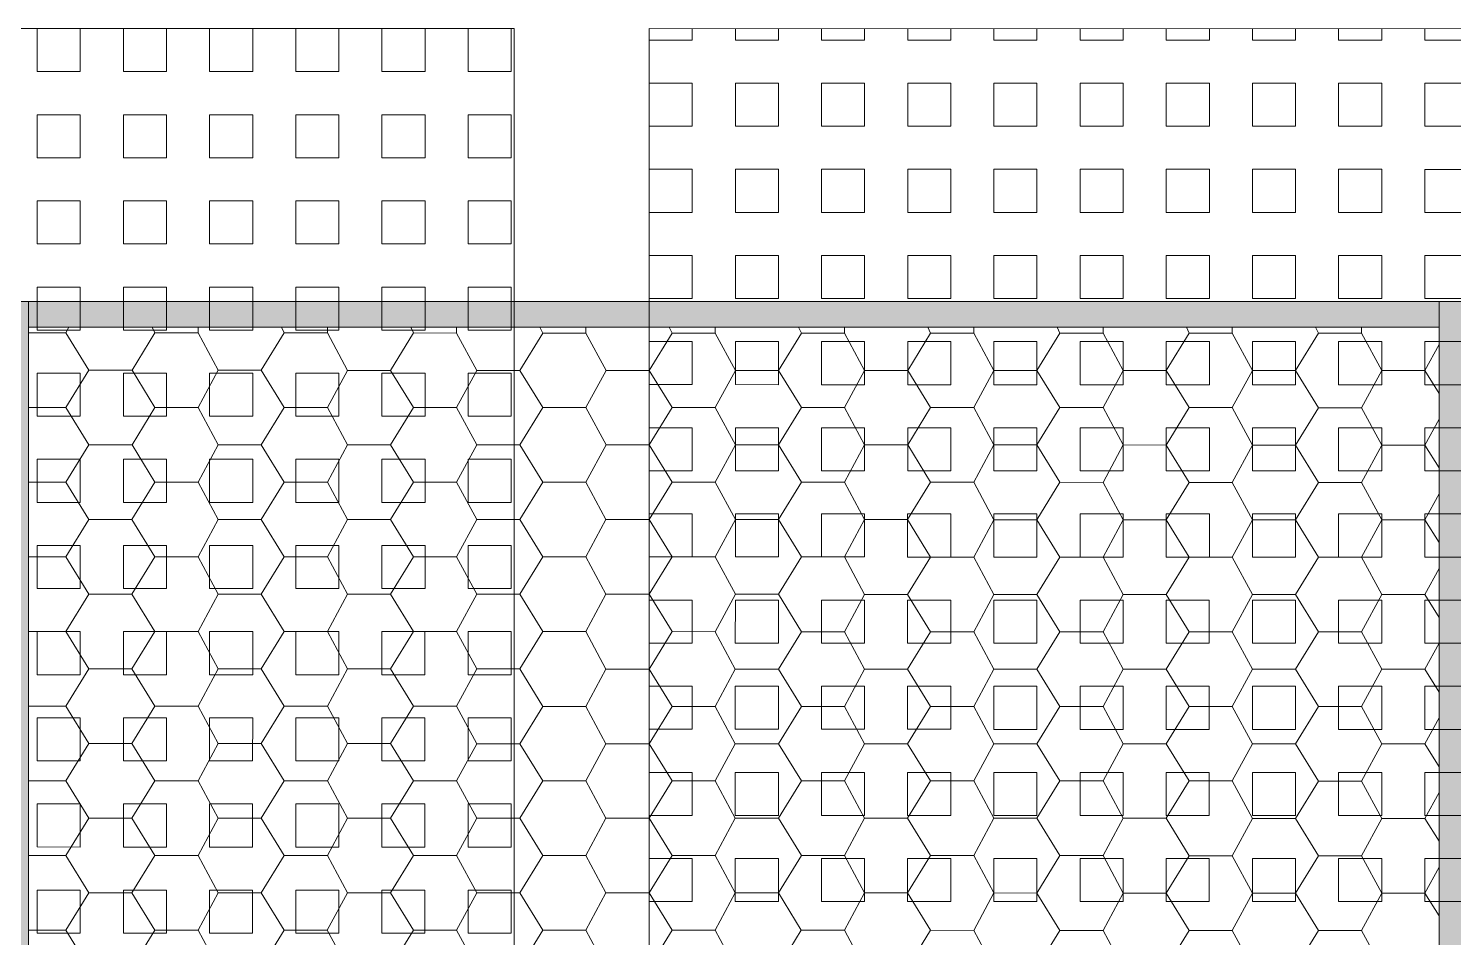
# Model space of a CAD drawing. Extents: x 3377 to 3790, y 1673 to 1846.
# Drawn here: x 3528.841 to 3530.94, y 1763.558 to 1764.897 of the extents above; entities that cross this region are included whole.
import ezdxf

# ---------------------------------------------------------------- set-up
doc = ezdxf.new("R2010")
doc.units = 0
doc.header["$LTSCALE"] = 2
doc.layers.add('PDF7_0', color=7, linetype='Continuous', true_color=0xc6c6c6)
doc.layers.add('PDF7_04-DETALHE', color=7, linetype='Continuous', true_color=0xc6c6c6)

msp = doc.modelspace()

# ---------------------------------------------------------------- linework, layer by layer
at = {"layer": 'PDF7_0', "color": 7, "lineweight": 0}
for points in [[(3528.7988, 1764.4953), (3528.8411, 1764.4953), (3528.841, 1762.3965), (3528.7987, 1762.3965)], [(3528.841, 1762.3965), (3528.8411, 1764.4953)], [(3530.9188, 1764.4952), (3530.9188, 1764.4571), (3528.8411, 1764.4573), (3528.8411, 1764.4953)], [(3530.9188, 1764.4952), (3530.9611, 1764.4952), (3530.961, 1762.3964), (3530.9187, 1762.3964)]]:
    msp.add_lwpolyline(points, close=True, dxfattribs=at)
msp.add_lwpolyline([(3530.9188, 1764.4952), (3530.9187, 1762.3964)], dxfattribs=at)
at = {"layer": 'PDF7_0', "lineweight": 0}
for points in [[(3528.8411, 1764.4488), (3528.8961, 1764.4488), (3528.93, 1764.3938), (3528.9935, 1764.3938), (3529.0273, 1764.4488)], [(3528.8961, 1764.4488), (3528.9004, 1764.4572)], [(3529.0231, 1764.4572), (3529.0273, 1764.4488), (3529.0908, 1764.4488), (3529.0908, 1764.4572)], [(3529.0908, 1764.4488), (3529.1204, 1764.3938), (3529.1839, 1764.3938), (3529.2177, 1764.4488)], [(3529.2135, 1764.4572), (3529.2177, 1764.4488), (3529.2812, 1764.4488), (3529.2812, 1764.4572)], [(3529.2812, 1764.4488), (3529.3108, 1764.3937), (3529.3743, 1764.3937), (3529.4082, 1764.4488)], [(3529.4039, 1764.4572), (3529.4082, 1764.4488), (3529.4716, 1764.4487), (3529.4716, 1764.4572)], [(3529.4716, 1764.4487), (3529.5012, 1764.3937), (3529.5647, 1764.3937), (3529.5986, 1764.4487)], [(3529.5943, 1764.4572), (3529.5986, 1764.4487), (3529.662, 1764.4487), (3529.662, 1764.4572)], [(3529.662, 1764.4487), (3529.6917, 1764.3937), (3529.7551, 1764.3937), (3529.789, 1764.4487)], [(3529.7848, 1764.4572), (3529.789, 1764.4487), (3529.8525, 1764.4487), (3529.8525, 1764.4572)], [(3529.8525, 1764.4487), (3529.8821, 1764.3937), (3529.9455, 1764.3937), (3529.9794, 1764.4487)], [(3529.9752, 1764.4572), (3529.9794, 1764.4487), (3530.0429, 1764.4487), (3530.0429, 1764.4572)], [(3530.0429, 1764.4487), (3530.0725, 1764.3937), (3530.136, 1764.3937), (3530.1698, 1764.4487)], [(3530.1656, 1764.4572), (3530.1698, 1764.4487), (3530.2333, 1764.4487), (3530.2333, 1764.4572)], [(3530.2333, 1764.4487), (3530.2629, 1764.3937), (3530.3264, 1764.3937), (3530.3602, 1764.4487)], [(3530.356, 1764.4572), (3530.3602, 1764.4487), (3530.4237, 1764.4487), (3530.4237, 1764.4571)], [(3530.4237, 1764.4487), (3530.4533, 1764.3937), (3530.5168, 1764.3937), (3530.5507, 1764.4487)], [(3530.5464, 1764.4571), (3530.5507, 1764.4487), (3530.6141, 1764.4487), (3530.6141, 1764.4571)], [(3530.6141, 1764.4487), (3530.6437, 1764.3937), (3530.7072, 1764.3937), (3530.7411, 1764.4487)], [(3530.7368, 1764.4571), (3530.7411, 1764.4487), (3530.8045, 1764.4487), (3530.8045, 1764.4571)], [(3530.8045, 1764.4487), (3530.8342, 1764.3936), (3530.8976, 1764.3936), (3530.9188, 1764.3598)], [(3530.8976, 1764.3936), (3530.9188, 1764.4317)], [(3528.8961, 1764.3388), (3528.93, 1764.3938)], [(3528.9935, 1764.3938), (3529.0273, 1764.3388), (3529.0908, 1764.3388), (3529.1204, 1764.3938)], [(3529.1839, 1764.3938), (3529.2177, 1764.3387), (3529.2812, 1764.3387), (3529.3108, 1764.3937)], [(3529.3743, 1764.3937), (3529.4081, 1764.3387), (3529.4716, 1764.3387), (3529.5012, 1764.3937)], [(3529.5647, 1764.3937), (3529.5986, 1764.3387), (3529.662, 1764.3387), (3529.6917, 1764.3937)], [(3529.7551, 1764.3937), (3529.789, 1764.3387), (3529.8525, 1764.3387), (3529.8821, 1764.3937)], [(3529.9455, 1764.3937), (3529.9794, 1764.3387), (3530.0429, 1764.3387), (3530.0725, 1764.3937)], [(3530.136, 1764.3937), (3530.1698, 1764.3387), (3530.2333, 1764.3387), (3530.2629, 1764.3937)], [(3530.3264, 1764.3937), (3530.3602, 1764.3387), (3530.4237, 1764.3387), (3530.4533, 1764.3937)], [(3530.5168, 1764.3937), (3530.5506, 1764.3387), (3530.6141, 1764.3387), (3530.6437, 1764.3937)], [(3530.7072, 1764.3937), (3530.7411, 1764.3386), (3530.8045, 1764.3386), (3530.8342, 1764.3936)], [(3528.8411, 1764.3388), (3528.8961, 1764.3388), (3528.93, 1764.2838), (3528.9935, 1764.2838), (3529.0273, 1764.3388)], [(3529.0908, 1764.3388), (3529.1204, 1764.2837), (3529.1839, 1764.2837), (3529.2177, 1764.3387)], [(3529.2812, 1764.3387), (3529.3108, 1764.2837), (3529.3743, 1764.2837), (3529.4081, 1764.3387)], [(3529.4716, 1764.3387), (3529.5012, 1764.2837), (3529.5647, 1764.2837), (3529.5986, 1764.3387)], [(3529.662, 1764.3387), (3529.6917, 1764.2837), (3529.7551, 1764.2837), (3529.789, 1764.3387)], [(3529.8525, 1764.3387), (3529.8821, 1764.2837), (3529.9455, 1764.2837), (3529.9794, 1764.3387)], [(3530.0429, 1764.3387), (3530.0725, 1764.2837), (3530.136, 1764.2837), (3530.1698, 1764.3387)], [(3530.2333, 1764.3387), (3530.2629, 1764.2837), (3530.3264, 1764.2837), (3530.3602, 1764.3387)], [(3530.4237, 1764.3387), (3530.4533, 1764.2837), (3530.5168, 1764.2836), (3530.5506, 1764.3387)], [(3530.6141, 1764.3387), (3530.6437, 1764.2836), (3530.7072, 1764.2836), (3530.7411, 1764.3386)], [(3530.8045, 1764.3386), (3530.8342, 1764.2836), (3530.8976, 1764.2836), (3530.9188, 1764.2498)], [(3530.8976, 1764.2836), (3530.9188, 1764.3217)], [(3528.8961, 1764.2287), (3528.93, 1764.2838)], [(3528.9935, 1764.2838), (3529.0273, 1764.2287), (3529.0908, 1764.2287), (3529.1204, 1764.2837)], [(3529.1839, 1764.2837), (3529.2177, 1764.2287), (3529.2812, 1764.2287), (3529.3108, 1764.2837)], [(3529.3743, 1764.2837), (3529.4081, 1764.2287), (3529.4716, 1764.2287), (3529.5012, 1764.2837)], [(3529.5647, 1764.2837), (3529.5986, 1764.2287), (3529.662, 1764.2287), (3529.6917, 1764.2837)], [(3529.7551, 1764.2837), (3529.789, 1764.2287), (3529.8524, 1764.2287), (3529.8821, 1764.2837)], [(3529.9455, 1764.2837), (3529.9794, 1764.2287), (3530.0429, 1764.2287), (3530.0725, 1764.2837)], [(3530.136, 1764.2837), (3530.1698, 1764.2287), (3530.2333, 1764.2287), (3530.2629, 1764.2837)], [(3530.3264, 1764.2837), (3530.3602, 1764.2287), (3530.4237, 1764.2286), (3530.4533, 1764.2837)], [(3530.5168, 1764.2836), (3530.5506, 1764.2286), (3530.6141, 1764.2286), (3530.6437, 1764.2836)], [(3530.7072, 1764.2836), (3530.7411, 1764.2286), (3530.8045, 1764.2286), (3530.8342, 1764.2836)], [(3528.8411, 1764.2288), (3528.8961, 1764.2287), (3528.93, 1764.1737), (3528.9934, 1764.1737), (3529.0273, 1764.2287)], [(3529.0908, 1764.2287), (3529.1204, 1764.1737), (3529.1839, 1764.1737), (3529.2177, 1764.2287)], [(3529.2812, 1764.2287), (3529.3108, 1764.1737), (3529.3743, 1764.1737), (3529.4081, 1764.2287)], [(3529.4716, 1764.2287), (3529.5012, 1764.1737), (3529.5647, 1764.1737), (3529.5986, 1764.2287)], [(3529.662, 1764.2287), (3529.6916, 1764.1737), (3529.7551, 1764.1737), (3529.789, 1764.2287)], [(3529.8524, 1764.2287), (3529.8821, 1764.1737), (3529.9455, 1764.1737), (3529.9794, 1764.2287)], [(3530.0429, 1764.2287), (3530.0725, 1764.1737), (3530.1359, 1764.1737), (3530.1698, 1764.2287)], [(3530.2333, 1764.2287), (3530.2629, 1764.1736), (3530.3264, 1764.1736), (3530.3602, 1764.2287)], [(3530.4237, 1764.2286), (3530.4533, 1764.1736), (3530.5168, 1764.1736), (3530.5506, 1764.2286)], [(3530.6141, 1764.2286), (3530.6437, 1764.1736), (3530.7072, 1764.1736), (3530.7411, 1764.2286)], [(3530.8045, 1764.2286), (3530.8341, 1764.1736), (3530.8976, 1764.1736), (3530.9188, 1764.1398)], [(3530.8976, 1764.1736), (3530.9188, 1764.2117)], [(3528.8961, 1764.1187), (3528.93, 1764.1737)], [(3528.9934, 1764.1737), (3529.0273, 1764.1187), (3529.0908, 1764.1187), (3529.1204, 1764.1737)], [(3529.1839, 1764.1737), (3529.2177, 1764.1187), (3529.2812, 1764.1187), (3529.3108, 1764.1737)], [(3529.3743, 1764.1737), (3529.4081, 1764.1187), (3529.4716, 1764.1187), (3529.5012, 1764.1737)], [(3529.5647, 1764.1737), (3529.5985, 1764.1187), (3529.662, 1764.1187), (3529.6916, 1764.1737)], [(3529.7551, 1764.1737), (3529.789, 1764.1187), (3529.8524, 1764.1187), (3529.8821, 1764.1737)], [(3529.9455, 1764.1737), (3529.9794, 1764.1187), (3530.0429, 1764.1187), (3530.0725, 1764.1737)], [(3530.1359, 1764.1737), (3530.1698, 1764.1186), (3530.2333, 1764.1186), (3530.2629, 1764.1736)], [(3530.3264, 1764.1736), (3530.3602, 1764.1186), (3530.4237, 1764.1186), (3530.4533, 1764.1736)], [(3530.5168, 1764.1736), (3530.5506, 1764.1186), (3530.6141, 1764.1186), (3530.6437, 1764.1736)], [(3530.7072, 1764.1736), (3530.741, 1764.1186), (3530.8045, 1764.1186), (3530.8341, 1764.1736)], [(3528.8411, 1764.1187), (3528.8961, 1764.1187), (3528.93, 1764.0637), (3528.9934, 1764.0637), (3529.0273, 1764.1187)], [(3529.0908, 1764.1187), (3529.1204, 1764.0637), (3529.1839, 1764.0637), (3529.2177, 1764.1187)], [(3529.2812, 1764.1187), (3529.3108, 1764.0637), (3529.3743, 1764.0637), (3529.4081, 1764.1187)], [(3529.4716, 1764.1187), (3529.5012, 1764.0637), (3529.5647, 1764.0637), (3529.5985, 1764.1187)], [(3529.662, 1764.1187), (3529.6916, 1764.0637), (3529.7551, 1764.0637), (3529.789, 1764.1187)], [(3529.8524, 1764.1187), (3529.8821, 1764.0637), (3529.9455, 1764.0637), (3529.9794, 1764.1187)], [(3530.0429, 1764.1187), (3530.0725, 1764.0636), (3530.1359, 1764.0636), (3530.1698, 1764.1186)], [(3530.2333, 1764.1186), (3530.2629, 1764.0636), (3530.3264, 1764.0636), (3530.3602, 1764.1186)], [(3530.4237, 1764.1186), (3530.4533, 1764.0636), (3530.5168, 1764.0636), (3530.5506, 1764.1186)], [(3530.6141, 1764.1186), (3530.6437, 1764.0636), (3530.7072, 1764.0636), (3530.741, 1764.1186)], [(3530.8045, 1764.1186), (3530.8341, 1764.0636), (3530.8976, 1764.0636), (3530.9188, 1764.0297)], [(3530.8976, 1764.0636), (3530.9188, 1764.1017)], [(3528.8961, 1764.0087), (3528.93, 1764.0637)], [(3528.9934, 1764.0637), (3529.0273, 1764.0087), (3529.0908, 1764.0087), (3529.1204, 1764.0637)], [(3529.1839, 1764.0637), (3529.2177, 1764.0087), (3529.2812, 1764.0087), (3529.3108, 1764.0637)], [(3529.3743, 1764.0637), (3529.4081, 1764.0087), (3529.4716, 1764.0087), (3529.5012, 1764.0637)], [(3529.5647, 1764.0637), (3529.5985, 1764.0087), (3529.662, 1764.0087), (3529.6916, 1764.0637)], [(3529.7551, 1764.0637), (3529.789, 1764.0087), (3529.8524, 1764.0086), (3529.8821, 1764.0637)], [(3529.9455, 1764.0637), (3529.9794, 1764.0086), (3530.0428, 1764.0086), (3530.0725, 1764.0636)], [(3530.1359, 1764.0636), (3530.1698, 1764.0086), (3530.2333, 1764.0086), (3530.2629, 1764.0636)], [(3530.3264, 1764.0636), (3530.3602, 1764.0086), (3530.4237, 1764.0086), (3530.4533, 1764.0636)], [(3530.5168, 1764.0636), (3530.5506, 1764.0086), (3530.6141, 1764.0086), (3530.6437, 1764.0636)], [(3530.7072, 1764.0636), (3530.741, 1764.0086), (3530.8045, 1764.0086), (3530.8341, 1764.0636)], [(3528.8411, 1764.0087), (3528.8961, 1764.0087), (3528.93, 1763.9537), (3528.9934, 1763.9537), (3529.0273, 1764.0087)], [(3529.0908, 1764.0087), (3529.1204, 1763.9537), (3529.1838, 1763.9537), (3529.2177, 1764.0087)], [(3529.2812, 1764.0087), (3529.3108, 1763.9537), (3529.3743, 1763.9537), (3529.4081, 1764.0087)], [(3529.4716, 1764.0087), (3529.5012, 1763.9537), (3529.5647, 1763.9537), (3529.5985, 1764.0087)], [(3529.662, 1764.0087), (3529.6916, 1763.9536), (3529.7551, 1763.9536), (3529.789, 1764.0087)], [(3529.8524, 1764.0086), (3529.882, 1763.9536), (3529.9455, 1763.9536), (3529.9794, 1764.0086)], [(3530.0428, 1764.0086), (3530.0725, 1763.9536), (3530.1359, 1763.9536), (3530.1698, 1764.0086)], [(3530.2333, 1764.0086), (3530.2629, 1763.9536), (3530.3264, 1763.9536), (3530.3602, 1764.0086)], [(3530.4237, 1764.0086), (3530.4533, 1763.9536), (3530.5168, 1763.9536), (3530.5506, 1764.0086)], [(3530.6141, 1764.0086), (3530.6437, 1763.9536), (3530.7072, 1763.9536), (3530.741, 1764.0086)], [(3530.8045, 1764.0086), (3530.8341, 1763.9536), (3530.8976, 1763.9536), (3530.9188, 1763.9197)], [(3530.8976, 1763.9536), (3530.9188, 1763.9916)], [(3528.8961, 1763.8987), (3528.93, 1763.9537)], [(3528.9934, 1763.9537), (3529.0273, 1763.8987), (3529.0908, 1763.8987), (3529.1204, 1763.9537)], [(3529.1838, 1763.9537), (3529.2177, 1763.8987), (3529.2812, 1763.8987), (3529.3108, 1763.9537)], [(3529.3743, 1763.9537), (3529.4081, 1763.8987), (3529.4716, 1763.8987), (3529.5012, 1763.9537)], [(3529.5647, 1763.9537), (3529.5985, 1763.8986), (3529.662, 1763.8986), (3529.6916, 1763.9536)], [(3529.7551, 1763.9536), (3529.7889, 1763.8986), (3529.8524, 1763.8986), (3529.882, 1763.9536)], [(3529.9455, 1763.9536), (3529.9794, 1763.8986), (3530.0428, 1763.8986), (3530.0725, 1763.9536)], [(3530.1359, 1763.9536), (3530.1698, 1763.8986), (3530.2333, 1763.8986), (3530.2629, 1763.9536)], [(3530.3264, 1763.9536), (3530.3602, 1763.8986), (3530.4237, 1763.8986), (3530.4533, 1763.9536)], [(3530.5168, 1763.9536), (3530.5506, 1763.8986), (3530.6141, 1763.8986), (3530.6437, 1763.9536)], [(3530.7072, 1763.9536), (3530.741, 1763.8986), (3530.8045, 1763.8986), (3530.8341, 1763.9536)], [(3528.8411, 1763.8987), (3528.8961, 1763.8987), (3528.93, 1763.8437), (3528.9934, 1763.8437), (3529.0273, 1763.8987)], [(3529.0908, 1763.8987), (3529.1204, 1763.8437), (3529.1838, 1763.8437), (3529.2177, 1763.8987)], [(3529.2812, 1763.8987), (3529.3108, 1763.8437), (3529.3743, 1763.8437), (3529.4081, 1763.8987)], [(3529.4716, 1763.8987), (3529.5012, 1763.8436), (3529.5647, 1763.8436), (3529.5985, 1763.8986)], [(3529.662, 1763.8986), (3529.6916, 1763.8436), (3529.7551, 1763.8436), (3529.7889, 1763.8986)], [(3529.8524, 1763.8986), (3529.882, 1763.8436), (3529.9455, 1763.8436), (3529.9794, 1763.8986)], [(3530.0428, 1763.8986), (3530.0725, 1763.8436), (3530.1359, 1763.8436), (3530.1698, 1763.8986)], [(3530.2333, 1763.8986), (3530.2629, 1763.8436), (3530.3263, 1763.8436), (3530.3602, 1763.8986)], [(3530.4237, 1763.8986), (3530.4533, 1763.8436), (3530.5168, 1763.8436), (3530.5506, 1763.8986)], [(3530.6141, 1763.8986), (3530.6437, 1763.8436), (3530.7072, 1763.8436), (3530.741, 1763.8986)], [(3530.8045, 1763.8986), (3530.8341, 1763.8436), (3530.8976, 1763.8435), (3530.9188, 1763.8097)], [(3530.8976, 1763.8435), (3530.9188, 1763.8816)], [(3528.8961, 1763.7887), (3528.93, 1763.8437)], [(3528.9934, 1763.8437), (3529.0273, 1763.7887), (3529.0907, 1763.7887), (3529.1204, 1763.8437)], [(3529.1838, 1763.8437), (3529.2177, 1763.7887), (3529.2812, 1763.7886), (3529.3108, 1763.8437)], [(3529.3743, 1763.8437), (3529.4081, 1763.7886), (3529.4716, 1763.7886), (3529.5012, 1763.8436)], [(3529.5647, 1763.8436), (3529.5985, 1763.7886), (3529.662, 1763.7886), (3529.6916, 1763.8436)], [(3529.7551, 1763.8436), (3529.7889, 1763.7886), (3529.8524, 1763.7886), (3529.882, 1763.8436)], [(3529.9455, 1763.8436), (3529.9794, 1763.7886), (3530.0428, 1763.7886), (3530.0725, 1763.8436)], [(3530.1359, 1763.8436), (3530.1698, 1763.7886), (3530.2332, 1763.7886), (3530.2629, 1763.8436)], [(3530.3263, 1763.8436), (3530.3602, 1763.7886), (3530.4237, 1763.7886), (3530.4533, 1763.8436)], [(3530.5168, 1763.8436), (3530.5506, 1763.7886), (3530.6141, 1763.7886), (3530.6437, 1763.8436)], [(3530.7072, 1763.8436), (3530.741, 1763.7885), (3530.8045, 1763.7885), (3530.8341, 1763.8436)], [(3528.8411, 1763.7887), (3528.8961, 1763.7887), (3528.9299, 1763.7337), (3528.9934, 1763.7337), (3529.0273, 1763.7887)], [(3529.0907, 1763.7887), (3529.1204, 1763.7336), (3529.1838, 1763.7336), (3529.2177, 1763.7887)], [(3529.2812, 1763.7886), (3529.3108, 1763.7336), (3529.3743, 1763.7336), (3529.4081, 1763.7886)], [(3529.4716, 1763.7886), (3529.5012, 1763.7336), (3529.5647, 1763.7336), (3529.5985, 1763.7886)], [(3529.662, 1763.7886), (3529.6916, 1763.7336), (3529.7551, 1763.7336), (3529.7889, 1763.7886)], [(3529.8524, 1763.7886), (3529.882, 1763.7336), (3529.9455, 1763.7336), (3529.9794, 1763.7886)], [(3530.0428, 1763.7886), (3530.0724, 1763.7336), (3530.1359, 1763.7336), (3530.1698, 1763.7886)], [(3530.2332, 1763.7886), (3530.2629, 1763.7336), (3530.3263, 1763.7336), (3530.3602, 1763.7886)], [(3530.4237, 1763.7886), (3530.4533, 1763.7336), (3530.5168, 1763.7336), (3530.5506, 1763.7886)], [(3530.6141, 1763.7886), (3530.6437, 1763.7335), (3530.7072, 1763.7335), (3530.741, 1763.7885)], [(3530.8045, 1763.7885), (3530.8341, 1763.7335), (3530.8976, 1763.7335), (3530.9187, 1763.6997)], [(3530.8976, 1763.7335), (3530.9187, 1763.7716)], [(3528.8961, 1763.6787), (3528.9299, 1763.7337)], [(3528.9934, 1763.7337), (3529.0273, 1763.6786), (3529.0907, 1763.6786), (3529.1204, 1763.7336)], [(3529.1838, 1763.7336), (3529.2177, 1763.6786), (3529.2812, 1763.6786), (3529.3108, 1763.7336)], [(3529.3743, 1763.7336), (3529.4081, 1763.6786), (3529.4716, 1763.6786), (3529.5012, 1763.7336)], [(3529.5647, 1763.7336), (3529.5985, 1763.6786), (3529.662, 1763.6786), (3529.6916, 1763.7336)], [(3529.7551, 1763.7336), (3529.7889, 1763.6786), (3529.8524, 1763.6786), (3529.882, 1763.7336)], [(3529.9455, 1763.7336), (3529.9794, 1763.6786), (3530.0428, 1763.6786), (3530.0724, 1763.7336)], [(3530.1359, 1763.7336), (3530.1698, 1763.6786), (3530.2332, 1763.6786), (3530.2629, 1763.7336)], [(3530.3263, 1763.7336), (3530.3602, 1763.6786), (3530.4237, 1763.6786), (3530.4533, 1763.7336)], [(3530.5168, 1763.7336), (3530.5506, 1763.6785), (3530.6141, 1763.6785), (3530.6437, 1763.7335)], [(3530.7072, 1763.7335), (3530.741, 1763.6785), (3530.8045, 1763.6785), (3530.8341, 1763.7335)], [(3528.8411, 1763.6787), (3528.8961, 1763.6787), (3528.9299, 1763.6236), (3528.9934, 1763.6236), (3529.0273, 1763.6786)], [(3529.0907, 1763.6786), (3529.1204, 1763.6236), (3529.1838, 1763.6236), (3529.2177, 1763.6786)], [(3529.2812, 1763.6786), (3529.3108, 1763.6236), (3529.3742, 1763.6236), (3529.4081, 1763.6786)], [(3529.4716, 1763.6786), (3529.5012, 1763.6236), (3529.5647, 1763.6236), (3529.5985, 1763.6786)], [(3529.662, 1763.6786), (3529.6916, 1763.6236), (3529.7551, 1763.6236), (3529.7889, 1763.6786)], [(3529.8524, 1763.6786), (3529.882, 1763.6236), (3529.9455, 1763.6236), (3529.9794, 1763.6786)], [(3530.0428, 1763.6786), (3530.0724, 1763.6236), (3530.1359, 1763.6236), (3530.1698, 1763.6786)], [(3530.2332, 1763.6786), (3530.2629, 1763.6236), (3530.3263, 1763.6235), (3530.3602, 1763.6786)], [(3530.4237, 1763.6786), (3530.4533, 1763.6235), (3530.5167, 1763.6235), (3530.5506, 1763.6785)], [(3530.6141, 1763.6785), (3530.6437, 1763.6235), (3530.7072, 1763.6235), (3530.741, 1763.6785)], [(3530.8045, 1763.6785), (3530.8341, 1763.6235), (3530.8976, 1763.6235), (3530.9187, 1763.5897)], [(3530.8976, 1763.6235), (3530.9187, 1763.6616)], [(3528.8961, 1763.5686), (3528.9299, 1763.6236)], [(3528.9934, 1763.6236), (3529.0273, 1763.5686), (3529.0907, 1763.5686), (3529.1204, 1763.6236)], [(3529.1838, 1763.6236), (3529.2177, 1763.5686), (3529.2811, 1763.5686), (3529.3108, 1763.6236)], [(3529.3742, 1763.6236), (3529.4081, 1763.5686), (3529.4716, 1763.5686), (3529.5012, 1763.6236)], [(3529.5647, 1763.6236), (3529.5985, 1763.5686), (3529.662, 1763.5686), (3529.6916, 1763.6236)], [(3529.7551, 1763.6236), (3529.7889, 1763.5686), (3529.8524, 1763.5686), (3529.882, 1763.6236)], [(3529.9455, 1763.6236), (3529.9793, 1763.5686), (3530.0428, 1763.5686), (3530.0724, 1763.6236)], [(3530.1359, 1763.6236), (3530.1698, 1763.5686), (3530.2332, 1763.5685), (3530.2629, 1763.6236)], [(3530.3263, 1763.6235), (3530.3602, 1763.5685), (3530.4237, 1763.5685), (3530.4533, 1763.6235)], [(3530.5167, 1763.6235), (3530.5506, 1763.5685), (3530.6141, 1763.5685), (3530.6437, 1763.6235)], [(3530.7072, 1763.6235), (3530.741, 1763.5685), (3530.8045, 1763.5685), (3530.8341, 1763.6235)], [(3528.8411, 1763.5686), (3528.8961, 1763.5686), (3528.9299, 1763.5136), (3528.9934, 1763.5136), (3529.0273, 1763.5686)], [(3529.0907, 1763.5686), (3529.1203, 1763.5136), (3529.1838, 1763.5136), (3529.2177, 1763.5686)], [(3529.2811, 1763.5686), (3529.3108, 1763.5136), (3529.3742, 1763.5136), (3529.4081, 1763.5686)], [(3529.4716, 1763.5686), (3529.5012, 1763.5136), (3529.5647, 1763.5136), (3529.5985, 1763.5686)], [(3529.662, 1763.5686), (3529.6916, 1763.5136), (3529.7551, 1763.5136), (3529.7889, 1763.5686)], [(3529.8524, 1763.5686), (3529.882, 1763.5136), (3529.9455, 1763.5136), (3529.9793, 1763.5686)], [(3530.0428, 1763.5686), (3530.0724, 1763.5135), (3530.1359, 1763.5135), (3530.1698, 1763.5686)], [(3530.2332, 1763.5685), (3530.2629, 1763.5135), (3530.3263, 1763.5135), (3530.3602, 1763.5685)], [(3530.4237, 1763.5685), (3530.4533, 1763.5135), (3530.5167, 1763.5135), (3530.5506, 1763.5685)], [(3530.6141, 1763.5685), (3530.6437, 1763.5135), (3530.7072, 1763.5135), (3530.741, 1763.5685)], [(3530.8045, 1763.5685), (3530.8341, 1763.5135), (3530.8976, 1763.5135), (3530.9187, 1763.4796)]]:
    msp.add_lwpolyline(points, dxfattribs=at)
at = {"layer": 'PDF7_0', "color": 9, "true_color": 0xc1c1c1, "transparency": 33554559}
for points in [[(3528.8411, 1764.4953), (3528.7988, 1764.4953), (3528.841, 1762.3965)], [(3530.9188, 1764.4952), (3528.8411, 1764.4953), (3530.9188, 1764.4571)], [(3528.8411, 1764.4953), (3530.9188, 1764.4571), (3528.8411, 1764.4573)], [(3530.9188, 1764.4952), (3530.961, 1762.3964), (3530.9187, 1762.3964)], [(3530.9611, 1764.4952), (3530.9188, 1764.4952), (3530.961, 1762.3964)]]:
    msp.add_solid(points, dxfattribs=at)
at = {"layer": 'PDF7_04-DETALHE', "lineweight": 0}
for points in [[(3529.5562, 1763.1962), (3527.432, 1763.1964), (3527.4321, 1764.8974), (3529.5563, 1764.8973), (3529.5561, 1762.3965)], [(3528.8539, 1764.8973), (3528.8539, 1764.8339), (3528.9173, 1764.8339), (3528.9173, 1764.8973)], [(3528.9808, 1764.8973), (3528.9808, 1764.8338), (3529.0443, 1764.8338), (3529.0443, 1764.8973)], [(3529.1077, 1764.8973), (3529.1077, 1764.8338), (3529.1712, 1764.8338), (3529.1712, 1764.8973)], [(3529.2347, 1764.8973), (3529.2347, 1764.8338), (3529.2982, 1764.8338), (3529.2982, 1764.8973)], [(3529.3616, 1764.8973), (3529.3616, 1764.8338), (3529.4251, 1764.8338), (3529.4251, 1764.8973)], [(3529.4886, 1764.8973), (3529.4886, 1764.8338), (3529.552, 1764.8338), (3529.5521, 1764.8973)], [(3529.755, 1762.3965), (3529.7552, 1764.8973), (3529.7552, 1764.8803), (3529.8186, 1764.8803), (3529.8186, 1764.8973)], [(3529.7552, 1764.8973), (3535.2053, 1764.8969), (3535.2052, 1763.1958), (3529.7551, 1763.1962)], [(3529.8821, 1764.8973), (3529.8821, 1764.8803), (3529.9456, 1764.8803), (3529.9456, 1764.8973)], [(3530.0091, 1764.8972), (3530.0091, 1764.8803), (3530.0725, 1764.8803), (3530.0725, 1764.8972)], [(3530.136, 1764.8972), (3530.136, 1764.8803), (3530.1995, 1764.8803), (3530.1995, 1764.8972)], [(3530.2629, 1764.8972), (3530.2629, 1764.8803), (3530.3264, 1764.8803), (3530.3264, 1764.8972)], [(3530.3899, 1764.8972), (3530.3899, 1764.8803), (3530.4534, 1764.8803), (3530.4534, 1764.8972)], [(3530.5168, 1764.8972), (3530.5168, 1764.8803), (3530.5803, 1764.8803), (3530.5803, 1764.8972)], [(3530.6438, 1764.8972), (3530.6438, 1764.8803), (3530.7072, 1764.8803), (3530.7072, 1764.8972)], [(3530.7707, 1764.8972), (3530.7707, 1764.8803), (3530.8342, 1764.8803), (3530.8342, 1764.8972)], [(3530.8977, 1764.8972), (3530.8977, 1764.8803), (3530.9611, 1764.8803), (3530.9611, 1764.8972)]]:
    msp.add_lwpolyline(points, dxfattribs=at)
for points in [[(3529.8186, 1764.8169), (3529.8186, 1764.7534), (3529.7552, 1764.7534), (3529.7552, 1764.8169)], [(3529.9456, 1764.8169), (3529.9456, 1764.7534), (3529.8821, 1764.7534), (3529.8821, 1764.8169)], [(3530.0725, 1764.8168), (3530.0725, 1764.7534), (3530.009, 1764.7534), (3530.009, 1764.8169)], [(3530.1995, 1764.8168), (3530.1995, 1764.7534), (3530.136, 1764.7534), (3530.136, 1764.8168)], [(3530.3264, 1764.8168), (3530.3264, 1764.7534), (3530.2629, 1764.7534), (3530.2629, 1764.8168)], [(3530.4534, 1764.8168), (3530.4534, 1764.7533), (3530.3899, 1764.7534), (3530.3899, 1764.8168)], [(3530.5803, 1764.8168), (3530.5803, 1764.7533), (3530.5168, 1764.7533), (3530.5168, 1764.8168)], [(3530.7072, 1764.8168), (3530.7072, 1764.7533), (3530.6438, 1764.7533), (3530.6438, 1764.8168)], [(3530.8342, 1764.8168), (3530.8342, 1764.7533), (3530.7707, 1764.7533), (3530.7707, 1764.8168)], [(3530.9611, 1764.8168), (3530.9611, 1764.7533), (3530.8977, 1764.7533), (3530.8977, 1764.8168)], [(3528.9173, 1764.7704), (3528.9173, 1764.7069), (3528.8538, 1764.7069), (3528.8538, 1764.7704)], [(3529.0443, 1764.7704), (3529.0443, 1764.7069), (3528.9808, 1764.7069), (3528.9808, 1764.7704)], [(3529.1712, 1764.7704), (3529.1712, 1764.7069), (3529.1077, 1764.7069), (3529.1077, 1764.7704)], [(3529.2982, 1764.7704), (3529.2982, 1764.7069), (3529.2347, 1764.7069), (3529.2347, 1764.7704)], [(3529.4251, 1764.7703), (3529.4251, 1764.7069), (3529.3616, 1764.7069), (3529.3616, 1764.7703)], [(3529.552, 1764.7703), (3529.552, 1764.7069), (3529.4886, 1764.7069), (3529.4886, 1764.7703)], [(3529.8186, 1764.6899), (3529.8186, 1764.6264), (3529.7551, 1764.6265), (3529.7552, 1764.6899)], [(3529.9456, 1764.6899), (3529.9456, 1764.6264), (3529.8821, 1764.6264), (3529.8821, 1764.6899)], [(3530.0725, 1764.6899), (3530.0725, 1764.6264), (3530.009, 1764.6264), (3530.009, 1764.6899)], [(3530.1995, 1764.6899), (3530.1995, 1764.6264), (3530.136, 1764.6264), (3530.136, 1764.6899)], [(3530.3264, 1764.6899), (3530.3264, 1764.6264), (3530.2629, 1764.6264), (3530.2629, 1764.6899)], [(3530.4533, 1764.6899), (3530.4533, 1764.6264), (3530.3899, 1764.6264), (3530.3899, 1764.6899)], [(3530.5803, 1764.6899), (3530.5803, 1764.6264), (3530.5168, 1764.6264), (3530.5168, 1764.6899)], [(3530.7072, 1764.6899), (3530.7072, 1764.6264), (3530.6438, 1764.6264), (3530.6438, 1764.6899)], [(3530.8342, 1764.6899), (3530.8342, 1764.6264), (3530.7707, 1764.6264), (3530.7707, 1764.6899)], [(3530.9611, 1764.6898), (3530.9611, 1764.6264), (3530.8976, 1764.6264), (3530.8977, 1764.6898)], [(3528.9173, 1764.6434), (3528.9173, 1764.58), (3528.8538, 1764.58), (3528.8538, 1764.6434)], [(3529.0443, 1764.6434), (3529.0443, 1764.58), (3528.9808, 1764.58), (3528.9808, 1764.6434)], [(3529.1712, 1764.6434), (3529.1712, 1764.5799), (3529.1077, 1764.5799), (3529.1077, 1764.6434)], [(3529.2981, 1764.6434), (3529.2981, 1764.5799), (3529.2347, 1764.5799), (3529.2347, 1764.6434)], [(3529.4251, 1764.6434), (3529.4251, 1764.5799), (3529.3616, 1764.5799), (3529.3616, 1764.6434)], [(3529.552, 1764.6434), (3529.552, 1764.5799), (3529.4886, 1764.5799), (3529.4886, 1764.6434)], [(3529.8186, 1764.563), (3529.8186, 1764.4995), (3529.7551, 1764.4995), (3529.7551, 1764.563)], [(3529.9456, 1764.563), (3529.9456, 1764.4995), (3529.8821, 1764.4995), (3529.8821, 1764.563)], [(3530.0725, 1764.563), (3530.0725, 1764.4995), (3530.009, 1764.4995), (3530.009, 1764.563)], [(3530.1994, 1764.5629), (3530.1994, 1764.4995), (3530.136, 1764.4995), (3530.136, 1764.563)], [(3530.3264, 1764.5629), (3530.3264, 1764.4995), (3530.2629, 1764.4995), (3530.2629, 1764.5629)], [(3530.4533, 1764.5629), (3530.4533, 1764.4995), (3530.3899, 1764.4995), (3530.3899, 1764.5629)], [(3530.5803, 1764.5629), (3530.5803, 1764.4995), (3530.5168, 1764.4995), (3530.5168, 1764.5629)], [(3530.7072, 1764.5629), (3530.7072, 1764.4994), (3530.6438, 1764.4994), (3530.6438, 1764.5629)], [(3530.8342, 1764.5629), (3530.8342, 1764.4994), (3530.7707, 1764.4994), (3530.7707, 1764.5629)], [(3530.9611, 1764.5629), (3530.9611, 1764.4994), (3530.8976, 1764.4994), (3530.8976, 1764.5629)], [(3528.9173, 1764.5165), (3528.9173, 1764.453), (3528.8538, 1764.453), (3528.8538, 1764.5165)], [(3529.0442, 1764.5165), (3529.0442, 1764.453), (3528.9808, 1764.453), (3528.9808, 1764.5165)], [(3529.1712, 1764.5165), (3529.1712, 1764.453), (3529.1077, 1764.453), (3529.1077, 1764.5165)], [(3529.2981, 1764.5165), (3529.2981, 1764.453), (3529.2347, 1764.453), (3529.2347, 1764.5165)], [(3529.4251, 1764.5165), (3529.4251, 1764.453), (3529.3616, 1764.453), (3529.3616, 1764.5165)], [(3529.552, 1764.5164), (3529.552, 1764.453), (3529.4886, 1764.453), (3529.4886, 1764.5165)], [(3529.8186, 1764.436), (3529.8186, 1764.3726), (3529.7551, 1764.3726), (3529.7551, 1764.436)], [(3529.9456, 1764.436), (3529.9455, 1764.3725), (3529.8821, 1764.3726), (3529.8821, 1764.436)], [(3530.0725, 1764.436), (3530.0725, 1764.3725), (3530.009, 1764.3725), (3530.009, 1764.436)], [(3530.1994, 1764.436), (3530.1994, 1764.3725), (3530.136, 1764.3725), (3530.136, 1764.436)], [(3530.3264, 1764.436), (3530.3264, 1764.3725), (3530.2629, 1764.3725), (3530.2629, 1764.436)], [(3530.4533, 1764.436), (3530.4533, 1764.3725), (3530.3899, 1764.3725), (3530.3899, 1764.436)], [(3530.5803, 1764.436), (3530.5803, 1764.3725), (3530.5168, 1764.3725), (3530.5168, 1764.436)], [(3530.7072, 1764.436), (3530.7072, 1764.3725), (3530.6437, 1764.3725), (3530.6437, 1764.436)], [(3530.8342, 1764.436), (3530.8342, 1764.3725), (3530.7707, 1764.3725), (3530.7707, 1764.436)], [(3530.9611, 1764.436), (3530.9611, 1764.3725), (3530.8976, 1764.3725), (3530.8976, 1764.436)], [(3528.9173, 1764.3895), (3528.9173, 1764.3261), (3528.8538, 1764.3261), (3528.8538, 1764.3895)], [(3529.0442, 1764.3895), (3529.0442, 1764.3261), (3528.9808, 1764.3261), (3528.9808, 1764.3895)], [(3529.1712, 1764.3895), (3529.1712, 1764.3261), (3529.1077, 1764.3261), (3529.1077, 1764.3895)], [(3529.2981, 1764.3895), (3529.2981, 1764.326), (3529.2347, 1764.3261), (3529.2347, 1764.3895)], [(3529.4251, 1764.3895), (3529.4251, 1764.326), (3529.3616, 1764.326), (3529.3616, 1764.3895)], [(3529.552, 1764.3895), (3529.552, 1764.326), (3529.4885, 1764.326), (3529.4885, 1764.3895)], [(3529.8186, 1764.3091), (3529.8186, 1764.2456), (3529.7551, 1764.2456), (3529.7551, 1764.3091)], [(3529.9455, 1764.3091), (3529.9455, 1764.2456), (3529.8821, 1764.2456), (3529.8821, 1764.3091)], [(3530.0725, 1764.3091), (3530.0725, 1764.2456), (3530.009, 1764.2456), (3530.009, 1764.3091)], [(3530.1994, 1764.3091), (3530.1994, 1764.2456), (3530.136, 1764.2456), (3530.136, 1764.3091)], [(3530.3264, 1764.3091), (3530.3264, 1764.2456), (3530.2629, 1764.2456), (3530.2629, 1764.3091)], [(3530.4533, 1764.309), (3530.4533, 1764.2456), (3530.3898, 1764.2456), (3530.3898, 1764.309)], [(3530.5803, 1764.309), (3530.5803, 1764.2456), (3530.5168, 1764.2456), (3530.5168, 1764.309)], [(3530.7072, 1764.309), (3530.7072, 1764.2456), (3530.6437, 1764.2456), (3530.6437, 1764.309)], [(3530.8342, 1764.309), (3530.8342, 1764.2455), (3530.7707, 1764.2455), (3530.7707, 1764.309)], [(3530.9611, 1764.309), (3530.9611, 1764.2455), (3530.8976, 1764.2455), (3530.8976, 1764.309)], [(3528.9173, 1764.2626), (3528.9173, 1764.1991), (3528.8538, 1764.1991), (3528.8538, 1764.2626)], [(3529.0442, 1764.2626), (3529.0442, 1764.1991), (3528.9808, 1764.1991), (3528.9808, 1764.2626)], [(3529.1712, 1764.2626), (3529.1712, 1764.1991), (3529.1077, 1764.1991), (3529.1077, 1764.2626)], [(3529.2981, 1764.2626), (3529.2981, 1764.1991), (3529.2346, 1764.1991), (3529.2346, 1764.2626)], [(3529.4251, 1764.2626), (3529.4251, 1764.1991), (3529.3616, 1764.1991), (3529.3616, 1764.2626)], [(3529.552, 1764.2626), (3529.552, 1764.1991), (3529.4885, 1764.1991), (3529.4885, 1764.2626)], [(3529.8186, 1764.1821), (3529.8186, 1764.1187), (3529.7551, 1764.1187), (3529.7551, 1764.1821)], [(3529.9455, 1764.1821), (3529.9455, 1764.1187), (3529.8821, 1764.1187), (3529.8821, 1764.1821)], [(3530.0725, 1764.1821), (3530.0725, 1764.1187), (3530.009, 1764.1187), (3530.009, 1764.1821)], [(3530.1994, 1764.1821), (3530.1994, 1764.1186), (3530.1359, 1764.1186), (3530.1359, 1764.1821)], [(3530.3264, 1764.1821), (3530.3264, 1764.1186), (3530.2629, 1764.1186), (3530.2629, 1764.1821)], [(3530.4533, 1764.1821), (3530.4533, 1764.1186), (3530.3898, 1764.1186), (3530.3898, 1764.1821)], [(3530.5803, 1764.1821), (3530.5803, 1764.1186), (3530.5168, 1764.1186), (3530.5168, 1764.1821)], [(3530.7072, 1764.1821), (3530.7072, 1764.1186), (3530.6437, 1764.1186), (3530.6437, 1764.1821)], [(3530.8341, 1764.1821), (3530.8341, 1764.1186), (3530.7707, 1764.1186), (3530.7707, 1764.1821)], [(3530.9611, 1764.1821), (3530.9611, 1764.1186), (3530.8976, 1764.1186), (3530.8976, 1764.1821)], [(3528.9173, 1764.1357), (3528.9173, 1764.0722), (3528.8538, 1764.0722), (3528.8538, 1764.1357)], [(3529.0442, 1764.1356), (3529.0442, 1764.0722), (3528.9807, 1764.0722), (3528.9808, 1764.1356)], [(3529.1712, 1764.1356), (3529.1712, 1764.0722), (3529.1077, 1764.0722), (3529.1077, 1764.1356)], [(3529.2981, 1764.1356), (3529.2981, 1764.0722), (3529.2346, 1764.0722), (3529.2346, 1764.1356)], [(3529.4251, 1764.1356), (3529.4251, 1764.0721), (3529.3616, 1764.0722), (3529.3616, 1764.1356)], [(3529.552, 1764.1356), (3529.552, 1764.0721), (3529.4885, 1764.0721), (3529.4885, 1764.1356)], [(3529.8186, 1764.0552), (3529.8186, 1763.9917), (3529.7551, 1763.9917), (3529.7551, 1764.0552)], [(3529.9455, 1764.0552), (3529.9455, 1763.9917), (3529.882, 1763.9917), (3529.8821, 1764.0552)], [(3530.0725, 1764.0552), (3530.0725, 1763.9917), (3530.009, 1763.9917), (3530.009, 1764.0552)], [(3530.1994, 1764.0552), (3530.1994, 1763.9917), (3530.1359, 1763.9917), (3530.1359, 1764.0552)], [(3530.3264, 1764.0552), (3530.3264, 1763.9917), (3530.2629, 1763.9917), (3530.2629, 1764.0552)], [(3530.4533, 1764.0552), (3530.4533, 1763.9917), (3530.3898, 1763.9917), (3530.3898, 1764.0552)], [(3530.5802, 1764.0551), (3530.5802, 1763.9917), (3530.5168, 1763.9917), (3530.5168, 1764.0551)], [(3530.7072, 1764.0551), (3530.7072, 1763.9917), (3530.6437, 1763.9917), (3530.6437, 1764.0551)], [(3530.8341, 1764.0551), (3530.8341, 1763.9917), (3530.7707, 1763.9917), (3530.7707, 1764.0551)], [(3530.9611, 1764.0551), (3530.9611, 1763.9916), (3530.8976, 1763.9917), (3530.8976, 1764.0551)], [(3528.9173, 1764.0087), (3528.9173, 1763.9452), (3528.8538, 1763.9452), (3528.8538, 1764.0087)], [(3529.0442, 1764.0087), (3529.0442, 1763.9452), (3528.9807, 1763.9452), (3528.9807, 1764.0087)], [(3529.1712, 1764.0087), (3529.1712, 1763.9452), (3529.1077, 1763.9452), (3529.1077, 1764.0087)], [(3529.2981, 1764.0087), (3529.2981, 1763.9452), (3529.2346, 1763.9452), (3529.2346, 1764.0087)], [(3529.425, 1764.0087), (3529.425, 1763.9452), (3529.3616, 1763.9452), (3529.3616, 1764.0087)], [(3529.552, 1764.0087), (3529.552, 1763.9452), (3529.4885, 1763.9452), (3529.4885, 1764.0087)], [(3529.8186, 1763.9283), (3529.8186, 1763.8648), (3529.7551, 1763.8648), (3529.7551, 1763.9283)], [(3529.9455, 1763.9282), (3529.9455, 1763.8648), (3529.882, 1763.8648), (3529.882, 1763.9282)], [(3530.0725, 1763.9282), (3530.0725, 1763.8648), (3530.009, 1763.8648), (3530.009, 1763.9282)], [(3530.1994, 1763.9282), (3530.1994, 1763.8648), (3530.1359, 1763.8648), (3530.1359, 1763.9282)], [(3530.3264, 1763.9282), (3530.3263, 1763.8647), (3530.2629, 1763.8647), (3530.2629, 1763.9282)], [(3530.4533, 1763.9282), (3530.4533, 1763.8647), (3530.3898, 1763.8647), (3530.3898, 1763.9282)], [(3530.5802, 1763.9282), (3530.5802, 1763.8647), (3530.5168, 1763.8647), (3530.5168, 1763.9282)], [(3530.7072, 1763.9282), (3530.7072, 1763.8647), (3530.6437, 1763.8647), (3530.6437, 1763.9282)], [(3530.8341, 1763.9282), (3530.8341, 1763.8647), (3530.7707, 1763.8647), (3530.7707, 1763.9282)], [(3530.9611, 1763.9282), (3530.9611, 1763.8647), (3530.8976, 1763.8647), (3530.8976, 1763.9282)], [(3528.9173, 1763.8818), (3528.9173, 1763.8183), (3528.8538, 1763.8183), (3528.8538, 1763.8818)], [(3529.0442, 1763.8818), (3529.0442, 1763.8183), (3528.9807, 1763.8183), (3528.9807, 1763.8818)], [(3529.1712, 1763.8817), (3529.1711, 1763.8183), (3529.1077, 1763.8183), (3529.1077, 1763.8818)], [(3529.2981, 1763.8817), (3529.2981, 1763.8183), (3529.2346, 1763.8183), (3529.2346, 1763.8817)], [(3529.425, 1763.8817), (3529.425, 1763.8183), (3529.3616, 1763.8183), (3529.3616, 1763.8817)], [(3529.552, 1763.8817), (3529.552, 1763.8182), (3529.4885, 1763.8183), (3529.4885, 1763.8817)], [(3529.8186, 1763.8013), (3529.8186, 1763.7378), (3529.7551, 1763.7378), (3529.7551, 1763.8013)], [(3529.9455, 1763.8013), (3529.9455, 1763.7378), (3529.882, 1763.7378), (3529.882, 1763.8013)], [(3530.0725, 1763.8013), (3530.0724, 1763.7378), (3530.009, 1763.7378), (3530.009, 1763.8013)], [(3530.1994, 1763.8013), (3530.1994, 1763.7378), (3530.1359, 1763.7378), (3530.1359, 1763.8013)], [(3530.3263, 1763.8013), (3530.3263, 1763.7378), (3530.2629, 1763.7378), (3530.2629, 1763.8013)], [(3530.4533, 1763.8013), (3530.4533, 1763.7378), (3530.3898, 1763.7378), (3530.3898, 1763.8013)], [(3530.5802, 1763.8013), (3530.5802, 1763.7378), (3530.5168, 1763.7378), (3530.5168, 1763.8013)], [(3530.7072, 1763.8012), (3530.7072, 1763.7378), (3530.6437, 1763.7378), (3530.6437, 1763.8013)], [(3530.8341, 1763.8012), (3530.8341, 1763.7378), (3530.7706, 1763.7378), (3530.7706, 1763.8012)], [(3530.9611, 1763.8012), (3530.9611, 1763.7378), (3530.8976, 1763.7378), (3530.8976, 1763.8012)], [(3528.9173, 1763.7548), (3528.9172, 1763.6913), (3528.8538, 1763.6914), (3528.8538, 1763.7548)], [(3529.0442, 1763.7548), (3529.0442, 1763.6913), (3528.9807, 1763.6913), (3528.9807, 1763.7548)], [(3529.1711, 1763.7548), (3529.1711, 1763.6913), (3529.1077, 1763.6913), (3529.1077, 1763.7548)], [(3529.2981, 1763.7548), (3529.2981, 1763.6913), (3529.2346, 1763.6913), (3529.2346, 1763.7548)], [(3529.425, 1763.7548), (3529.425, 1763.6913), (3529.3616, 1763.6913), (3529.3616, 1763.7548)], [(3529.552, 1763.7548), (3529.552, 1763.6913), (3529.4885, 1763.6913), (3529.4885, 1763.7548)], [(3529.8186, 1763.6744), (3529.8186, 1763.6109), (3529.7551, 1763.6109), (3529.7551, 1763.6744)], [(3529.9455, 1763.6744), (3529.9455, 1763.6109), (3529.882, 1763.6109), (3529.882, 1763.6744)], [(3530.0724, 1763.6743), (3530.0724, 1763.6109), (3530.009, 1763.6109), (3530.009, 1763.6743)], [(3530.1994, 1763.6743), (3530.1994, 1763.6109), (3530.1359, 1763.6109), (3530.1359, 1763.6743)], [(3530.3263, 1763.6743), (3530.3263, 1763.6109), (3530.2629, 1763.6109), (3530.2629, 1763.6743)], [(3530.4533, 1763.6743), (3530.4533, 1763.6108), (3530.3898, 1763.6109), (3530.3898, 1763.6743)], [(3530.5802, 1763.6743), (3530.5802, 1763.6108), (3530.5167, 1763.6108), (3530.5168, 1763.6743)], [(3530.7072, 1763.6743), (3530.7072, 1763.6108), (3530.6437, 1763.6108), (3530.6437, 1763.6743)], [(3530.8341, 1763.6743), (3530.8341, 1763.6108), (3530.7706, 1763.6108), (3530.7706, 1763.6743)], [(3530.9611, 1763.6743), (3530.9611, 1763.6108), (3530.8976, 1763.6108), (3530.8976, 1763.6743)], [(3528.9172, 1763.6279), (3528.9172, 1763.5644), (3528.8538, 1763.5644), (3528.8538, 1763.6279)], [(3529.0442, 1763.6279), (3529.0442, 1763.5644), (3528.9807, 1763.5644), (3528.9807, 1763.6279)], [(3529.1711, 1763.6279), (3529.1711, 1763.5644), (3529.1077, 1763.5644), (3529.1077, 1763.6279)], [(3529.2981, 1763.6278), (3529.2981, 1763.5644), (3529.2346, 1763.5644), (3529.2346, 1763.6279)], [(3529.425, 1763.6278), (3529.425, 1763.5644), (3529.3615, 1763.5644), (3529.3616, 1763.6278)], [(3529.552, 1763.6278), (3529.552, 1763.5644), (3529.4885, 1763.5644), (3529.4885, 1763.6278)]]:
    msp.add_lwpolyline(points, close=True, dxfattribs=at)

doc.saveas('drawing.dxf')
